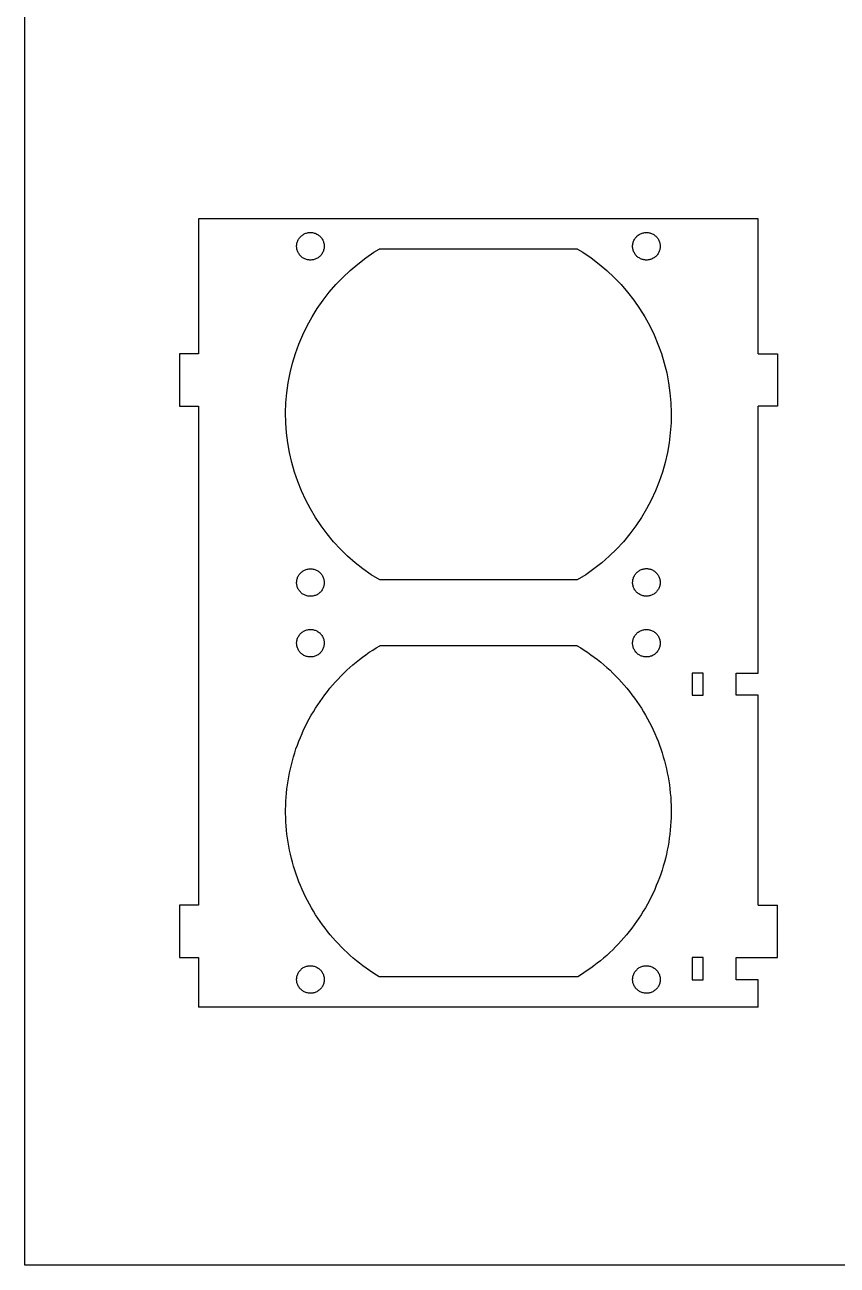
# Model space of a CAD drawing. Extents: x -295 to 295, y -225 to 225.
# Drawn here: x -295 to -147.5, y -225 to 0 of the extents above; entities that cross this region are included whole.
import ezdxf

# ---------------------------------------------------------------- set-up
doc = ezdxf.new("R2010")
doc.units = 0
doc.layers.get('0').update_dxf_attribs({"linetype": 'CONTINUOUS'})

msp = doc.modelspace()

# ---------------------------------------------------------------- linework, layer by layer
for p, q in [((-295, -225), (-295, 225)), ((-263.44, -35.17), (-263.44, -59.71)), ((-161.84, -35.17), (-263.44, -35.17)), ((-161.84, -59.71), (-161.84, -35.17)), ((-244.79, -38.29), (-244.67, -38.19)), ((-244.67, -38.19), (-244.54, -38.1)), ((-244.54, -38.1), (-244.41, -38.02)), ((-244.41, -38.02), (-244.27, -37.94)), ((-244.27, -37.94), (-244.13, -37.88)), ((-244.13, -37.88), (-243.98, -37.82)), ((-243.98, -37.82), (-243.83, -37.77)), ((-243.83, -37.77), (-243.68, -37.73)), ((-243.68, -37.73), (-243.53, -37.7)), ((-243.53, -37.7), (-243.37, -37.68)), ((-243.37, -37.68), (-243.21, -37.67)), ((-243.21, -37.67), (-243.06, -37.67)), ((-243.06, -37.67), (-242.9, -37.68)), ((-242.9, -37.68), (-242.74, -37.7)), ((-242.74, -37.7), (-242.59, -37.73)), ((-242.59, -37.73), (-242.44, -37.77)), ((-242.44, -37.77), (-242.29, -37.82)), ((-242.29, -37.82), (-242.14, -37.88)), ((-242.14, -37.88), (-242, -37.95)), ((-242, -37.95), (-241.86, -38.02)), ((-241.86, -38.02), (-241.73, -38.11)), ((-241.73, -38.11), (-241.6, -38.2)), ((-241.6, -38.2), (-241.48, -38.3)), ((-183.85, -38.35), (-183.73, -38.25)), ((-183.73, -38.25), (-183.61, -38.15)), ((-183.61, -38.15), (-183.48, -38.06)), ((-183.48, -38.06), (-183.34, -37.98)), ((-183.34, -37.98), (-183.2, -37.91)), ((-183.2, -37.91), (-183.06, -37.85)), ((-183.06, -37.85), (-182.91, -37.8)), ((-182.91, -37.8), (-182.76, -37.75)), ((-182.76, -37.75), (-182.61, -37.72)), ((-182.61, -37.72), (-182.45, -37.69)), ((-182.45, -37.69), (-182.3, -37.68)), ((-182.3, -37.68), (-182.14, -37.67)), ((-182.14, -37.67), (-181.98, -37.68)), ((-181.98, -37.68), (-181.83, -37.69)), ((-181.83, -37.69), (-181.67, -37.72)), ((-181.67, -37.72), (-181.52, -37.75)), ((-181.52, -37.75), (-181.37, -37.8)), ((-181.37, -37.8), (-181.22, -37.85)), ((-181.22, -37.85), (-181.08, -37.91)), ((-181.08, -37.91), (-180.94, -37.98)), ((-180.94, -37.98), (-180.8, -38.06)), ((-180.8, -38.06), (-180.67, -38.15)), ((-180.67, -38.15), (-180.55, -38.25)), ((-180.55, -38.25), (-180.43, -38.35)), ((-245.64, -40.09), (-245.63, -39.93)), ((-245.64, -40.25), (-245.64, -40.09)), ((-245.63, -40.4), (-245.64, -40.25)), ((-245.63, -39.93), (-245.61, -39.78)), ((-245.61, -40.56), (-245.63, -40.4)), ((-245.61, -39.78), (-245.58, -39.62)), ((-245.58, -39.62), (-245.54, -39.47)), ((-245.54, -39.47), (-245.49, -39.32)), ((-245.49, -39.32), (-245.43, -39.17)), ((-245.43, -39.17), (-245.36, -39.03)), ((-245.36, -39.03), (-245.29, -38.9)), ((-245.29, -38.9), (-245.2, -38.76)), ((-245.2, -38.76), (-245.11, -38.64)), ((-245.11, -38.64), (-245.01, -38.52)), ((-245.01, -38.52), (-244.9, -38.4)), ((-244.9, -38.4), (-244.79, -38.29)), ((-241.48, -38.3), (-241.37, -38.41)), ((-241.37, -38.41), (-241.26, -38.52)), ((-241.26, -38.52), (-241.16, -38.65)), ((-241.16, -38.65), (-241.07, -38.77)), ((-241.07, -38.77), (-240.99, -38.91)), ((-240.99, -38.91), (-240.91, -39.04)), ((-240.91, -39.04), (-240.84, -39.19)), ((-240.84, -39.19), (-240.79, -39.33)), ((-240.79, -39.33), (-240.74, -39.48)), ((-240.74, -39.48), (-240.7, -39.63)), ((-240.7, -39.63), (-240.67, -39.79)), ((-240.67, -39.79), (-240.65, -39.94)), ((-240.65, -40.41), (-240.67, -40.57)), ((-240.65, -39.94), (-240.64, -40.1)), ((-240.64, -40.26), (-240.65, -40.41)), ((-240.64, -40.1), (-240.64, -40.26)), ((-184.64, -40.02), (-184.62, -39.86)), ((-184.64, -40.17), (-184.64, -40.02)), ((-184.64, -40.33), (-184.64, -40.17)), ((-184.62, -40.49), (-184.64, -40.33)), ((-184.62, -39.86), (-184.6, -39.7)), ((-184.6, -40.64), (-184.62, -40.49)), ((-184.6, -39.7), (-184.56, -39.55)), ((-184.56, -39.55), (-184.52, -39.4)), ((-184.52, -39.4), (-184.46, -39.25)), ((-184.46, -39.25), (-184.4, -39.11)), ((-184.4, -39.11), (-184.33, -38.97)), ((-184.33, -38.97), (-184.25, -38.83)), ((-184.25, -38.83), (-184.16, -38.7)), ((-184.16, -38.7), (-184.07, -38.58)), ((-184.07, -38.58), (-183.96, -38.46)), ((-183.96, -38.46), (-183.85, -38.35)), ((-180.43, -38.35), (-180.32, -38.46)), ((-180.32, -38.46), (-180.21, -38.58)), ((-180.21, -38.58), (-180.12, -38.7)), ((-180.12, -38.7), (-180.03, -38.83)), ((-180.03, -38.83), (-179.95, -38.97)), ((-179.95, -38.97), (-179.88, -39.11)), ((-179.88, -39.11), (-179.82, -39.25)), ((-179.82, -39.25), (-179.76, -39.4)), ((-179.76, -39.4), (-179.72, -39.55)), ((-179.72, -39.55), (-179.68, -39.7)), ((-179.68, -39.7), (-179.66, -39.86)), ((-179.66, -40.49), (-179.68, -40.64)), ((-179.66, -39.86), (-179.64, -40.02)), ((-179.64, -40.33), (-179.66, -40.49)), ((-179.64, -40.02), (-179.64, -40.17)), ((-179.64, -40.17), (-179.64, -40.33)), ((-245.58, -40.71), (-245.61, -40.56)), ((-245.54, -40.86), (-245.58, -40.71)), ((-245.49, -41.01), (-245.54, -40.86)), ((-245.44, -41.16), (-245.49, -41.01)), ((-245.37, -41.3), (-245.44, -41.16)), ((-245.29, -41.44), (-245.37, -41.3)), ((-245.21, -41.57), (-245.29, -41.44)), ((-245.12, -41.7), (-245.21, -41.57)), ((-245.02, -41.82), (-245.12, -41.7)), ((-244.91, -41.94), (-245.02, -41.82)), ((-244.8, -42.04), (-244.91, -41.94)), ((-244.68, -42.14), (-244.8, -42.04)), ((-244.55, -42.24), (-244.68, -42.14)), ((-244.42, -42.32), (-244.55, -42.24)), ((-244.28, -42.4), (-244.42, -42.32)), ((-244.14, -42.47), (-244.28, -42.4)), ((-243.99, -42.52), (-244.14, -42.47)), ((-243.84, -42.57), (-243.99, -42.52)), ((-243.69, -42.61), (-243.84, -42.57)), ((-243.54, -42.64), (-243.69, -42.61)), ((-243.38, -42.66), (-243.54, -42.64)), ((-243.22, -42.67), (-243.38, -42.66)), ((-243.07, -42.67), (-243.22, -42.67)), ((-242.91, -42.66), (-243.07, -42.67)), ((-242.75, -42.64), (-242.91, -42.66)), ((-242.6, -42.61), (-242.75, -42.64)), ((-242.45, -42.58), (-242.6, -42.61)), ((-242.3, -42.53), (-242.45, -42.58)), ((-242.15, -42.47), (-242.3, -42.53)), ((-242.01, -42.4), (-242.15, -42.47)), ((-241.87, -42.33), (-242.01, -42.4)), ((-241.74, -42.24), (-241.87, -42.33)), ((-241.61, -42.15), (-241.74, -42.24)), ((-241.49, -42.05), (-241.61, -42.15)), ((-241.38, -41.95), (-241.49, -42.05)), ((-241.27, -41.83), (-241.38, -41.95)), ((-241.17, -41.71), (-241.27, -41.83)), ((-241.08, -41.58), (-241.17, -41.71)), ((-240.99, -41.45), (-241.08, -41.58)), ((-240.92, -41.31), (-240.99, -41.45)), ((-240.85, -41.17), (-240.92, -41.31)), ((-240.79, -41.03), (-240.85, -41.17)), ((-240.74, -40.88), (-240.79, -41.03)), ((-240.7, -40.72), (-240.74, -40.88)), ((-240.67, -40.57), (-240.7, -40.72)), ((-234.56, -43.39), (-233.11, -42.29)), ((-233.11, -42.29), (-231.61, -41.26)), ((-231.61, -41.26), (-230.65, -40.67)), ((-194.63, -40.67), (-230.65, -40.67)), ((-194.63, -40.67), (-193.67, -41.26)), ((-193.67, -41.26), (-192.17, -42.29)), ((-192.17, -42.29), (-190.72, -43.39)), ((-184.56, -40.79), (-184.6, -40.64)), ((-184.52, -40.95), (-184.56, -40.79)), ((-184.46, -41.09), (-184.52, -40.95)), ((-184.4, -41.24), (-184.46, -41.09)), ((-184.33, -41.38), (-184.4, -41.24)), ((-184.25, -41.51), (-184.33, -41.38)), ((-184.16, -41.64), (-184.25, -41.51)), ((-184.07, -41.77), (-184.16, -41.64)), ((-183.96, -41.88), (-184.07, -41.77)), ((-183.85, -42), (-183.96, -41.88)), ((-183.73, -42.1), (-183.85, -42)), ((-183.61, -42.2), (-183.73, -42.1)), ((-183.48, -42.28), (-183.61, -42.2)), ((-183.34, -42.36), (-183.48, -42.28)), ((-183.2, -42.44), (-183.34, -42.36)), ((-183.06, -42.5), (-183.2, -42.44)), ((-182.91, -42.55), (-183.06, -42.5)), ((-182.76, -42.59), (-182.91, -42.55)), ((-182.61, -42.63), (-182.76, -42.59)), ((-182.45, -42.65), (-182.61, -42.63)), ((-182.3, -42.67), (-182.45, -42.65)), ((-182.14, -42.67), (-182.3, -42.67)), ((-181.98, -42.67), (-182.14, -42.67)), ((-181.83, -42.65), (-181.98, -42.67)), ((-181.67, -42.63), (-181.83, -42.65)), ((-181.52, -42.59), (-181.67, -42.63)), ((-181.37, -42.55), (-181.52, -42.59)), ((-181.22, -42.5), (-181.37, -42.55)), ((-181.08, -42.44), (-181.22, -42.5)), ((-180.94, -42.36), (-181.08, -42.44)), ((-180.8, -42.28), (-180.94, -42.36)), ((-180.67, -42.2), (-180.8, -42.28)), ((-180.55, -42.1), (-180.67, -42.2)), ((-180.43, -42), (-180.55, -42.1)), ((-180.32, -41.88), (-180.43, -42)), ((-180.21, -41.77), (-180.32, -41.88)), ((-180.12, -41.64), (-180.21, -41.77)), ((-180.03, -41.51), (-180.12, -41.64)), ((-179.95, -41.38), (-180.03, -41.51)), ((-179.88, -41.24), (-179.95, -41.38)), ((-179.82, -41.09), (-179.88, -41.24)), ((-179.76, -40.95), (-179.82, -41.09)), ((-179.72, -40.79), (-179.76, -40.95)), ((-179.68, -40.64), (-179.72, -40.79)), ((-237.28, -45.82), (-235.95, -44.57)), ((-235.95, -44.57), (-234.56, -43.39)), ((-190.72, -43.39), (-189.33, -44.57)), ((-189.33, -44.57), (-188, -45.82)), ((-239.73, -48.51), (-238.54, -47.13)), ((-238.54, -47.13), (-237.28, -45.82)), ((-188, -45.82), (-186.74, -47.13)), ((-186.74, -47.13), (-185.55, -48.51)), ((-240.85, -49.95), (-239.73, -48.51)), ((-185.55, -48.51), (-184.43, -49.95)), ((-242.85, -53), (-241.89, -51.45)), ((-241.89, -51.45), (-240.85, -49.95)), ((-184.43, -49.95), (-183.39, -51.45)), ((-183.39, -51.45), (-182.43, -53)), ((-243.73, -54.59), (-242.85, -53)), ((-182.43, -53), (-181.55, -54.59)), ((-245.23, -57.91), (-244.52, -56.23)), ((-244.52, -56.23), (-243.73, -54.59)), ((-181.55, -54.59), (-180.76, -56.23)), ((-180.76, -56.23), (-180.05, -57.91)), ((-245.85, -59.63), (-245.23, -57.91)), ((-180.05, -57.91), (-179.43, -59.63)), ((-266.94, -59.71), (-266.94, -69.17)), ((-263.44, -59.71), (-266.94, -59.71)), ((-246.38, -61.37), (-245.85, -59.63)), ((-179.43, -59.63), (-178.9, -61.37)), ((-161.84, -59.71), (-158.34, -59.71)), ((-158.34, -59.71), (-158.34, -69.17)), ((-246.82, -63.14), (-246.38, -61.37)), ((-178.9, -61.37), (-178.46, -63.14)), ((-247.42, -66.73), (-247.17, -64.93)), ((-247.17, -64.93), (-246.82, -63.14)), ((-178.46, -63.14), (-178.11, -64.93)), ((-178.11, -64.93), (-177.86, -66.73)), ((-247.58, -68.55), (-247.42, -66.73)), ((-177.86, -66.73), (-177.7, -68.55)), ((-266.94, -69.17), (-263.44, -69.17)), ((-263.44, -69.17), (-263.44, -159.71)), ((-247.64, -70.37), (-247.58, -68.55)), ((-177.7, -68.55), (-177.64, -70.37)), ((-161.84, -117.58), (-161.84, -69.17)), ((-158.34, -69.17), (-161.84, -69.17)), ((-247.61, -72.19), (-247.64, -70.37)), ((-177.64, -70.37), (-177.67, -72.19)), ((-247.48, -74.01), (-247.61, -72.19)), ((-247.26, -75.82), (-247.48, -74.01)), ((-177.8, -74.01), (-178.02, -75.82)), ((-177.67, -72.19), (-177.8, -74.01)), ((-246.95, -77.61), (-247.26, -75.82)), ((-178.02, -75.82), (-178.33, -77.61)), ((-246.54, -79.39), (-246.95, -77.61)), ((-178.33, -77.61), (-178.74, -79.39)), ((-246.04, -81.14), (-246.54, -79.39)), ((-178.74, -79.39), (-179.24, -81.14)), ((-245.45, -82.86), (-246.04, -81.14)), ((-244.77, -84.56), (-245.45, -82.86)), ((-179.83, -82.86), (-180.51, -84.56)), ((-179.24, -81.14), (-179.83, -82.86)), ((-244, -86.21), (-244.77, -84.56)), ((-180.51, -84.56), (-181.28, -86.21)), ((-243.15, -87.82), (-244, -86.21)), ((-181.28, -86.21), (-182.13, -87.82)), ((-242.22, -89.39), (-243.15, -87.82)), ((-241.2, -90.9), (-242.22, -89.39)), ((-183.06, -89.39), (-184.08, -90.9)), ((-182.13, -87.82), (-183.06, -89.39)), ((-240.11, -92.36), (-241.2, -90.9)), ((-184.08, -90.9), (-185.17, -92.36)), ((-238.95, -93.76), (-240.11, -92.36)), ((-237.71, -95.1), (-238.95, -93.76)), ((-186.33, -93.76), (-187.57, -95.1)), ((-185.17, -92.36), (-186.33, -93.76)), ((-236.4, -96.37), (-237.71, -95.1)), ((-235.03, -97.57), (-236.4, -96.37)), ((-188.88, -96.37), (-190.25, -97.57)), ((-187.57, -95.1), (-188.88, -96.37)), ((-244.47, -99.06), (-244.34, -98.98)), ((-244.34, -98.98), (-244.2, -98.91)), ((-244.2, -98.91), (-244.05, -98.85)), ((-244.05, -98.85), (-243.9, -98.79)), ((-243.9, -98.79), (-243.75, -98.75)), ((-243.75, -98.75), (-243.6, -98.72)), ((-243.6, -98.72), (-243.44, -98.69)), ((-243.44, -98.69), (-243.29, -98.68)), ((-243.29, -98.68), (-243.13, -98.67)), ((-243.13, -98.67), (-242.97, -98.68)), ((-242.97, -98.68), (-242.82, -98.69)), ((-242.82, -98.69), (-242.66, -98.72)), ((-242.66, -98.72), (-242.51, -98.75)), ((-242.51, -98.75), (-242.36, -98.8)), ((-242.36, -98.8), (-242.21, -98.85)), ((-242.21, -98.85), (-242.07, -98.92)), ((-242.07, -98.92), (-241.93, -98.99)), ((-241.93, -98.99), (-241.79, -99.07)), ((-233.6, -98.7), (-235.03, -97.57)), ((-232.12, -99.75), (-233.6, -98.7)), ((-191.68, -98.7), (-193.16, -99.75)), ((-190.25, -97.57), (-191.68, -98.7)), ((-183.46, -99.02), (-183.33, -98.94)), ((-183.33, -98.94), (-183.19, -98.87)), ((-183.19, -98.87), (-183.04, -98.81)), ((-183.04, -98.81), (-182.89, -98.76)), ((-182.89, -98.76), (-182.74, -98.72)), ((-182.74, -98.72), (-182.59, -98.68)), ((-182.59, -98.68), (-182.43, -98.66)), ((-182.43, -98.66), (-182.28, -98.65)), ((-182.28, -98.65), (-182.12, -98.64)), ((-182.12, -98.64), (-181.96, -98.65)), ((-181.96, -98.65), (-181.81, -98.67)), ((-181.81, -98.67), (-181.65, -98.69)), ((-181.65, -98.69), (-181.5, -98.73)), ((-181.5, -98.73), (-181.35, -98.77)), ((-181.35, -98.77), (-181.2, -98.83)), ((-181.2, -98.83), (-181.06, -98.89)), ((-181.06, -98.89), (-180.92, -98.96)), ((-180.92, -98.96), (-180.78, -99.04)), ((-245.64, -101.16), (-245.63, -101.01)), ((-245.64, -101.32), (-245.64, -101.16)), ((-245.63, -101.01), (-245.62, -100.85)), ((-245.62, -100.85), (-245.59, -100.7)), ((-245.59, -100.7), (-245.56, -100.54)), ((-245.56, -100.54), (-245.51, -100.39)), ((-245.51, -100.39), (-245.46, -100.24)), ((-245.46, -100.24), (-245.4, -100.1)), ((-245.4, -100.1), (-245.33, -99.96)), ((-245.33, -99.96), (-245.25, -99.83)), ((-245.25, -99.83), (-245.16, -99.7)), ((-245.16, -99.7), (-245.06, -99.57)), ((-245.06, -99.57), (-244.96, -99.45)), ((-244.96, -99.45), (-244.84, -99.34)), ((-244.84, -99.34), (-244.73, -99.24)), ((-244.73, -99.24), (-244.6, -99.15)), ((-244.6, -99.15), (-244.47, -99.06)), ((-241.79, -99.07), (-241.66, -99.16)), ((-241.66, -99.16), (-241.54, -99.25)), ((-241.54, -99.25), (-241.42, -99.36)), ((-241.42, -99.36), (-241.31, -99.47)), ((-241.31, -99.47), (-241.21, -99.59)), ((-241.21, -99.59), (-241.11, -99.71)), ((-241.11, -99.71), (-241.02, -99.84)), ((-241.02, -99.84), (-240.94, -99.98)), ((-240.94, -99.98), (-240.87, -100.12)), ((-240.87, -100.12), (-240.81, -100.26)), ((-240.81, -100.26), (-240.76, -100.41)), ((-240.76, -100.41), (-240.72, -100.56)), ((-240.72, -100.56), (-240.68, -100.71)), ((-240.68, -100.71), (-240.66, -100.87)), ((-240.66, -100.87), (-240.64, -101.03)), ((-240.64, -101.18), (-240.65, -101.34)), ((-240.64, -101.03), (-240.64, -101.18)), ((-230.55, -100.67), (-232.12, -99.75)), ((-194.73, -100.67), (-230.55, -100.67)), ((-193.16, -99.75), (-194.73, -100.67)), ((-184.64, -101.12), (-184.63, -100.97)), ((-184.64, -101.28), (-184.64, -101.12)), ((-184.63, -100.97), (-184.62, -100.81)), ((-184.62, -100.81), (-184.59, -100.66)), ((-184.59, -100.66), (-184.56, -100.5)), ((-184.56, -100.5), (-184.51, -100.35)), ((-184.51, -100.35), (-184.46, -100.21)), ((-184.46, -100.21), (-184.39, -100.06)), ((-184.39, -100.06), (-184.32, -99.92)), ((-184.32, -99.92), (-184.24, -99.79)), ((-184.24, -99.79), (-184.15, -99.66)), ((-184.15, -99.66), (-184.05, -99.54)), ((-184.05, -99.54), (-183.95, -99.42)), ((-183.95, -99.42), (-183.84, -99.31)), ((-183.84, -99.31), (-183.72, -99.21)), ((-183.72, -99.21), (-183.59, -99.11)), ((-183.59, -99.11), (-183.46, -99.02)), ((-180.78, -99.04), (-180.66, -99.13)), ((-180.66, -99.13), (-180.53, -99.23)), ((-180.53, -99.23), (-180.42, -99.34)), ((-180.42, -99.34), (-180.3, -99.45)), ((-180.3, -99.45), (-180.2, -99.57)), ((-180.2, -99.57), (-180.11, -99.69)), ((-180.11, -99.69), (-180.02, -99.82)), ((-180.02, -99.82), (-179.94, -99.96)), ((-179.94, -99.96), (-179.87, -100.1)), ((-179.87, -100.1), (-179.81, -100.24)), ((-179.81, -100.24), (-179.76, -100.39)), ((-179.76, -100.39), (-179.71, -100.54)), ((-179.71, -100.54), (-179.68, -100.7)), ((-179.68, -100.7), (-179.66, -100.85)), ((-179.66, -100.85), (-179.64, -101.01)), ((-179.64, -101.16), (-179.65, -101.32)), ((-179.64, -101.01), (-179.64, -101.16)), ((-245.62, -101.48), (-245.64, -101.32)), ((-245.6, -101.63), (-245.62, -101.48)), ((-245.56, -101.79), (-245.6, -101.63)), ((-245.52, -101.94), (-245.56, -101.79)), ((-245.47, -102.08), (-245.52, -101.94)), ((-245.41, -102.23), (-245.47, -102.08)), ((-245.34, -102.37), (-245.41, -102.23)), ((-245.26, -102.5), (-245.34, -102.37)), ((-245.17, -102.63), (-245.26, -102.5)), ((-245.07, -102.76), (-245.17, -102.63)), ((-244.97, -102.88), (-245.07, -102.76)), ((-244.86, -102.99), (-244.97, -102.88)), ((-244.74, -103.09), (-244.86, -102.99)), ((-244.62, -103.19), (-244.74, -103.09)), ((-244.49, -103.28), (-244.62, -103.19)), ((-244.35, -103.36), (-244.49, -103.28)), ((-244.21, -103.43), (-244.35, -103.36)), ((-244.07, -103.49), (-244.21, -103.43)), ((-243.92, -103.55), (-244.07, -103.49)), ((-242.08, -103.44), (-242.23, -103.5)), ((-241.94, -103.37), (-242.08, -103.44)), ((-241.81, -103.29), (-241.94, -103.37)), ((-241.68, -103.2), (-241.81, -103.29)), ((-241.55, -103.11), (-241.68, -103.2)), ((-241.44, -103), (-241.55, -103.11)), ((-241.32, -102.89), (-241.44, -103)), ((-241.22, -102.77), (-241.32, -102.89)), ((-241.12, -102.65), (-241.22, -102.77)), ((-241.03, -102.52), (-241.12, -102.65)), ((-240.95, -102.39), (-241.03, -102.52)), ((-240.88, -102.25), (-240.95, -102.39)), ((-240.82, -102.1), (-240.88, -102.25)), ((-240.77, -101.95), (-240.82, -102.1)), ((-240.72, -101.8), (-240.77, -101.95)), ((-240.69, -101.65), (-240.72, -101.8)), ((-240.66, -101.5), (-240.69, -101.65)), ((-240.65, -101.34), (-240.66, -101.5)), ((-184.62, -101.44), (-184.64, -101.28)), ((-184.6, -101.59), (-184.62, -101.44)), ((-184.57, -101.75), (-184.6, -101.59)), ((-184.52, -101.9), (-184.57, -101.75)), ((-184.47, -102.05), (-184.52, -101.9)), ((-184.41, -102.19), (-184.47, -102.05)), ((-184.34, -102.33), (-184.41, -102.19)), ((-184.26, -102.47), (-184.34, -102.33)), ((-184.17, -102.6), (-184.26, -102.47)), ((-184.08, -102.72), (-184.17, -102.6)), ((-183.98, -102.84), (-184.08, -102.72)), ((-183.87, -102.95), (-183.98, -102.84)), ((-183.75, -103.06), (-183.87, -102.95)), ((-183.63, -103.16), (-183.75, -103.06)), ((-183.5, -103.24), (-183.63, -103.16)), ((-183.36, -103.33), (-183.5, -103.24)), ((-183.22, -103.4), (-183.36, -103.33)), ((-183.08, -103.46), (-183.22, -103.4)), ((-182.93, -103.52), (-183.08, -103.46)), ((-181.24, -103.48), (-181.39, -103.53)), ((-181.09, -103.41), (-181.24, -103.48)), ((-180.95, -103.34), (-181.09, -103.41)), ((-180.82, -103.27), (-180.95, -103.34)), ((-180.69, -103.18), (-180.82, -103.27)), ((-180.56, -103.08), (-180.69, -103.18)), ((-180.44, -102.98), (-180.56, -103.08)), ((-180.33, -102.87), (-180.44, -102.98)), ((-180.23, -102.75), (-180.33, -102.87)), ((-180.13, -102.63), (-180.23, -102.75)), ((-180.04, -102.5), (-180.13, -102.63)), ((-179.96, -102.37), (-180.04, -102.5)), ((-179.89, -102.23), (-179.96, -102.37)), ((-179.82, -102.08), (-179.89, -102.23)), ((-179.77, -101.94), (-179.82, -102.08)), ((-179.72, -101.79), (-179.77, -101.94)), ((-179.69, -101.63), (-179.72, -101.79)), ((-179.66, -101.48), (-179.69, -101.63)), ((-179.65, -101.32), (-179.66, -101.48)), ((-243.77, -103.59), (-243.92, -103.55)), ((-243.62, -103.63), (-243.77, -103.59)), ((-243.46, -103.65), (-243.62, -103.63)), ((-243.31, -103.67), (-243.46, -103.65)), ((-243.15, -103.67), (-243.31, -103.67)), ((-242.99, -103.67), (-243.15, -103.67)), ((-242.84, -103.65), (-242.99, -103.67)), ((-242.68, -103.63), (-242.84, -103.65)), ((-242.53, -103.6), (-242.68, -103.63)), ((-242.38, -103.55), (-242.53, -103.6)), ((-242.23, -103.5), (-242.38, -103.55)), ((-182.78, -103.56), (-182.93, -103.52)), ((-182.63, -103.6), (-182.78, -103.56)), ((-182.47, -103.62), (-182.63, -103.6)), ((-182.32, -103.64), (-182.47, -103.62)), ((-182.16, -103.64), (-182.32, -103.64)), ((-182, -103.64), (-182.16, -103.64)), ((-181.85, -103.63), (-182, -103.64)), ((-181.69, -103.6), (-181.85, -103.63)), ((-181.54, -103.57), (-181.69, -103.6)), ((-181.39, -103.53), (-181.54, -103.57)), ((-244.77, -110.27), (-244.64, -110.18)), ((-244.64, -110.18), (-244.52, -110.09)), ((-244.52, -110.09), (-244.38, -110)), ((-244.38, -110), (-244.24, -109.93)), ((-244.24, -109.93), (-244.1, -109.87)), ((-244.1, -109.87), (-243.95, -109.81)), ((-243.95, -109.81), (-243.8, -109.76)), ((-243.8, -109.76), (-243.65, -109.73)), ((-243.65, -109.73), (-243.5, -109.7)), ((-243.5, -109.7), (-243.34, -109.68)), ((-243.34, -109.68), (-243.18, -109.67)), ((-243.18, -109.67), (-243.03, -109.68)), ((-243.03, -109.68), (-242.87, -109.69)), ((-242.87, -109.69), (-242.71, -109.71)), ((-242.71, -109.71), (-242.56, -109.74)), ((-242.56, -109.74), (-242.41, -109.78)), ((-242.41, -109.78), (-242.26, -109.83)), ((-242.26, -109.83), (-242.11, -109.89)), ((-242.11, -109.89), (-241.97, -109.96)), ((-241.97, -109.96), (-241.84, -110.04)), ((-241.84, -110.04), (-241.71, -110.13)), ((-241.71, -110.13), (-241.58, -110.22)), ((-241.58, -110.22), (-241.46, -110.32)), ((-183.85, -110.35), (-183.73, -110.25)), ((-183.73, -110.25), (-183.61, -110.15)), ((-183.61, -110.15), (-183.48, -110.06)), ((-183.48, -110.06), (-183.34, -109.98)), ((-183.34, -109.98), (-183.2, -109.91)), ((-183.2, -109.91), (-183.06, -109.85)), ((-183.06, -109.85), (-182.91, -109.8)), ((-182.91, -109.8), (-182.76, -109.75)), ((-182.76, -109.75), (-182.61, -109.72)), ((-182.61, -109.72), (-182.45, -109.69)), ((-182.45, -109.69), (-182.3, -109.68)), ((-182.3, -109.68), (-182.14, -109.67)), ((-182.14, -109.67), (-181.98, -109.68)), ((-181.98, -109.68), (-181.83, -109.69)), ((-181.83, -109.69), (-181.67, -109.72)), ((-181.67, -109.72), (-181.52, -109.75)), ((-181.52, -109.75), (-181.37, -109.8)), ((-181.37, -109.8), (-181.22, -109.85)), ((-181.22, -109.85), (-181.08, -109.91)), ((-181.08, -109.91), (-180.94, -109.98)), ((-180.94, -109.98), (-180.8, -110.06)), ((-180.8, -110.06), (-180.67, -110.15)), ((-180.67, -110.15), (-180.55, -110.25)), ((-180.55, -110.25), (-180.43, -110.35)), ((-245.64, -112.06), (-245.63, -111.9)), ((-245.64, -112.22), (-245.64, -112.06)), ((-245.63, -112.37), (-245.64, -112.22)), ((-245.63, -111.9), (-245.6, -111.75)), ((-245.61, -112.53), (-245.63, -112.37)), ((-245.6, -111.75), (-245.57, -111.59)), ((-245.57, -111.59), (-245.53, -111.44)), ((-245.53, -111.44), (-245.48, -111.29)), ((-245.48, -111.29), (-245.42, -111.15)), ((-245.42, -111.15), (-245.35, -111.01)), ((-245.35, -111.01), (-245.27, -110.87)), ((-245.27, -110.87), (-245.19, -110.74)), ((-245.19, -110.74), (-245.09, -110.61)), ((-245.09, -110.61), (-244.99, -110.49)), ((-244.99, -110.49), (-244.88, -110.38)), ((-244.88, -110.38), (-244.77, -110.27)), ((-241.46, -110.32), (-241.35, -110.43)), ((-241.35, -110.43), (-241.24, -110.55)), ((-241.24, -110.55), (-241.14, -110.67)), ((-241.14, -110.67), (-241.05, -110.8)), ((-241.05, -110.8), (-240.97, -110.93)), ((-240.97, -110.93), (-240.9, -111.07)), ((-240.9, -111.07), (-240.83, -111.21)), ((-240.83, -111.21), (-240.78, -111.36)), ((-240.78, -111.36), (-240.73, -111.51)), ((-240.73, -111.51), (-240.69, -111.66)), ((-240.69, -111.66), (-240.67, -111.82)), ((-240.65, -112.44), (-240.68, -112.6)), ((-240.67, -111.82), (-240.65, -111.97)), ((-240.65, -111.97), (-240.64, -112.13)), ((-240.64, -112.29), (-240.65, -112.44)), ((-240.64, -112.13), (-240.64, -112.29)), ((-184.64, -112.02), (-184.62, -111.86)), ((-184.64, -112.17), (-184.64, -112.02)), ((-184.64, -112.33), (-184.64, -112.17)), ((-184.62, -112.49), (-184.64, -112.33)), ((-184.62, -111.86), (-184.6, -111.7)), ((-184.6, -112.64), (-184.62, -112.49)), ((-184.6, -111.7), (-184.56, -111.55)), ((-184.56, -111.55), (-184.52, -111.4)), ((-184.52, -111.4), (-184.46, -111.25)), ((-184.46, -111.25), (-184.4, -111.11)), ((-184.4, -111.11), (-184.33, -110.97)), ((-184.33, -110.97), (-184.25, -110.83)), ((-184.25, -110.83), (-184.16, -110.7)), ((-184.16, -110.7), (-184.07, -110.58)), ((-184.07, -110.58), (-183.96, -110.46)), ((-183.96, -110.46), (-183.85, -110.35)), ((-180.43, -110.35), (-180.32, -110.46)), ((-180.32, -110.46), (-180.21, -110.58)), ((-180.21, -110.58), (-180.12, -110.7)), ((-180.12, -110.7), (-180.03, -110.83)), ((-180.03, -110.83), (-179.95, -110.97)), ((-179.95, -110.97), (-179.88, -111.11)), ((-179.88, -111.11), (-179.82, -111.25)), ((-179.82, -111.25), (-179.76, -111.4)), ((-179.76, -111.4), (-179.72, -111.55)), ((-179.72, -111.55), (-179.68, -111.7)), ((-179.68, -111.7), (-179.66, -111.86)), ((-179.66, -112.49), (-179.68, -112.64)), ((-179.66, -111.86), (-179.64, -112.02)), ((-179.64, -112.33), (-179.66, -112.49)), ((-179.64, -112.02), (-179.64, -112.17)), ((-179.64, -112.17), (-179.64, -112.33)), ((-245.59, -112.68), (-245.61, -112.53)), ((-245.55, -112.84), (-245.59, -112.68)), ((-245.5, -112.99), (-245.55, -112.84)), ((-245.45, -113.13), (-245.5, -112.99)), ((-245.38, -113.28), (-245.45, -113.13)), ((-245.31, -113.42), (-245.38, -113.28)), ((-245.23, -113.55), (-245.31, -113.42)), ((-245.14, -113.68), (-245.23, -113.55)), ((-245.04, -113.8), (-245.14, -113.68)), ((-244.93, -113.92), (-245.04, -113.8)), ((-244.82, -114.03), (-244.93, -113.92)), ((-244.7, -114.13), (-244.82, -114.03)), ((-244.57, -114.22), (-244.7, -114.13)), ((-244.44, -114.31), (-244.57, -114.22)), ((-244.31, -114.38), (-244.44, -114.31)), ((-244.17, -114.45), (-244.31, -114.38)), ((-244.02, -114.51), (-244.17, -114.45)), ((-243.87, -114.56), (-244.02, -114.51)), ((-243.72, -114.61), (-243.87, -114.56)), ((-243.57, -114.64), (-243.72, -114.61)), ((-243.41, -114.66), (-243.57, -114.64)), ((-243.25, -114.67), (-243.41, -114.66)), ((-243.1, -114.67), (-243.25, -114.67)), ((-242.94, -114.67), (-243.1, -114.67)), ((-242.78, -114.65), (-242.94, -114.67)), ((-242.63, -114.62), (-242.78, -114.65)), ((-242.48, -114.58), (-242.63, -114.62)), ((-242.33, -114.54), (-242.48, -114.58)), ((-242.18, -114.48), (-242.33, -114.54)), ((-242.04, -114.42), (-242.18, -114.48)), ((-241.9, -114.34), (-242.04, -114.42)), ((-241.76, -114.26), (-241.9, -114.34)), ((-241.64, -114.17), (-241.76, -114.26)), ((-241.51, -114.07), (-241.64, -114.17)), ((-241.4, -113.97), (-241.51, -114.07)), ((-241.29, -113.85), (-241.4, -113.97)), ((-241.19, -113.73), (-241.29, -113.85)), ((-241.09, -113.61), (-241.19, -113.73)), ((-241.01, -113.48), (-241.09, -113.61)), ((-240.93, -113.34), (-241.01, -113.48)), ((-240.86, -113.2), (-240.93, -113.34)), ((-240.8, -113.05), (-240.86, -113.2)), ((-240.75, -112.9), (-240.8, -113.05)), ((-240.71, -112.75), (-240.75, -112.9)), ((-240.68, -112.6), (-240.71, -112.75)), ((-234.26, -115.15), (-233.67, -114.7)), ((-233.67, -114.7), (-233.07, -114.26)), ((-233.07, -114.26), (-232.46, -113.83)), ((-232.46, -113.83), (-231.84, -113.41)), ((-231.84, -113.41), (-231.21, -113.01)), ((-231.21, -113.01), (-230.55, -112.67)), ((-194.73, -112.67), (-230.55, -112.67)), ((-194.73, -112.67), (-194.07, -113.01)), ((-194.07, -113.01), (-193.44, -113.41)), ((-193.44, -113.41), (-192.82, -113.83)), ((-192.82, -113.83), (-192.21, -114.26)), ((-192.21, -114.26), (-191.61, -114.7)), ((-191.61, -114.7), (-191.02, -115.15)), ((-184.56, -112.79), (-184.6, -112.64)), ((-184.52, -112.95), (-184.56, -112.79)), ((-184.46, -113.09), (-184.52, -112.95)), ((-184.4, -113.24), (-184.46, -113.09)), ((-184.33, -113.38), (-184.4, -113.24)), ((-184.25, -113.51), (-184.33, -113.38)), ((-184.16, -113.64), (-184.25, -113.51)), ((-184.07, -113.77), (-184.16, -113.64)), ((-183.96, -113.88), (-184.07, -113.77)), ((-183.85, -114), (-183.96, -113.88)), ((-183.73, -114.1), (-183.85, -114)), ((-183.61, -114.2), (-183.73, -114.1)), ((-183.48, -114.28), (-183.61, -114.2)), ((-183.34, -114.36), (-183.48, -114.28)), ((-183.2, -114.44), (-183.34, -114.36)), ((-183.06, -114.5), (-183.2, -114.44)), ((-182.91, -114.55), (-183.06, -114.5)), ((-182.76, -114.59), (-182.91, -114.55)), ((-182.61, -114.63), (-182.76, -114.59)), ((-182.45, -114.65), (-182.61, -114.63)), ((-182.3, -114.67), (-182.45, -114.65)), ((-182.14, -114.67), (-182.3, -114.67)), ((-181.98, -114.67), (-182.14, -114.67)), ((-181.83, -114.65), (-181.98, -114.67)), ((-181.67, -114.63), (-181.83, -114.65)), ((-181.52, -114.59), (-181.67, -114.63)), ((-181.37, -114.55), (-181.52, -114.59)), ((-181.22, -114.5), (-181.37, -114.55)), ((-181.08, -114.44), (-181.22, -114.5)), ((-180.94, -114.36), (-181.08, -114.44)), ((-180.8, -114.28), (-180.94, -114.36)), ((-180.67, -114.2), (-180.8, -114.28)), ((-180.55, -114.1), (-180.67, -114.2)), ((-180.43, -114), (-180.55, -114.1)), ((-180.32, -113.88), (-180.43, -114)), ((-180.21, -113.77), (-180.32, -113.88)), ((-180.12, -113.64), (-180.21, -113.77)), ((-180.03, -113.51), (-180.12, -113.64)), ((-179.95, -113.38), (-180.03, -113.51)), ((-179.88, -113.24), (-179.95, -113.38)), ((-179.82, -113.09), (-179.88, -113.24)), ((-179.76, -112.95), (-179.82, -113.09)), ((-179.72, -112.79), (-179.76, -112.95)), ((-179.68, -112.64), (-179.72, -112.79)), ((-236.53, -117.09), (-235.98, -116.59)), ((-235.98, -116.59), (-235.42, -116.1)), ((-235.42, -116.1), (-234.85, -115.62)), ((-234.85, -115.62), (-234.26, -115.15)), ((-191.02, -115.15), (-190.43, -115.62)), ((-190.43, -115.62), (-189.86, -116.1)), ((-189.86, -116.1), (-189.3, -116.59)), ((-189.3, -116.59), (-188.75, -117.09)), ((-239.11, -119.78), (-238.62, -119.22)), ((-238.62, -119.22), (-238.11, -118.67)), ((-238.11, -118.67), (-237.6, -118.13)), ((-237.6, -118.13), (-237.07, -117.61)), ((-237.07, -117.61), (-236.53, -117.09)), ((-188.75, -117.09), (-188.21, -117.61)), ((-188.21, -117.61), (-187.68, -118.13)), ((-187.68, -118.13), (-187.17, -118.67)), ((-187.17, -118.67), (-186.66, -119.22)), ((-186.66, -119.22), (-186.17, -119.78)), ((-171.84, -117.58), (-173.84, -117.58)), ((-173.84, -117.58), (-173.84, -121.58)), ((-171.84, -121.58), (-171.84, -117.58)), ((-165.84, -117.58), (-161.84, -117.58)), ((-165.84, -121.58), (-165.84, -117.58)), ((-240.52, -121.52), (-240.07, -120.93)), ((-240.07, -120.93), (-239.6, -120.35)), ((-239.6, -120.35), (-239.11, -119.78)), ((-186.17, -119.78), (-185.68, -120.35)), ((-185.68, -120.35), (-185.21, -120.93)), ((-185.21, -120.93), (-184.76, -121.52)), ((-242.22, -123.97), (-241.82, -123.34)), ((-241.82, -123.34), (-241.4, -122.72)), ((-241.4, -122.72), (-240.97, -122.12)), ((-240.97, -122.12), (-240.52, -121.52)), ((-184.76, -121.52), (-184.31, -122.12)), ((-184.31, -122.12), (-183.88, -122.72)), ((-183.88, -122.72), (-183.46, -123.34)), ((-183.46, -123.34), (-183.06, -123.97)), ((-173.84, -121.58), (-171.84, -121.58)), ((-161.84, -121.58), (-165.84, -121.58)), ((-161.84, -159.71), (-161.84, -121.58)), ((-243.71, -126.55), (-243.36, -125.9)), ((-243.36, -125.9), (-242.99, -125.25)), ((-242.99, -125.25), (-242.61, -124.6)), ((-242.61, -124.6), (-242.22, -123.97)), ((-183.06, -123.97), (-182.67, -124.6)), ((-182.67, -124.6), (-182.29, -125.25)), ((-182.29, -125.25), (-181.92, -125.9)), ((-181.92, -125.9), (-181.57, -126.55)), ((-244.67, -128.57), (-244.37, -127.89)), ((-244.37, -127.89), (-244.04, -127.22)), ((-244.04, -127.22), (-243.71, -126.55)), ((-181.57, -126.55), (-181.24, -127.22)), ((-181.24, -127.22), (-180.91, -127.89)), ((-180.91, -127.89), (-180.61, -128.57)), ((-245.51, -130.65), (-245.25, -129.95)), ((-245.25, -129.95), (-244.97, -129.26)), ((-244.97, -129.26), (-244.67, -128.57)), ((-180.61, -128.57), (-180.31, -129.26)), ((-180.31, -129.26), (-180.03, -129.95)), ((-180.03, -129.95), (-179.77, -130.65)), ((-246.21, -132.77), (-245.99, -132.06)), ((-245.99, -132.06), (-245.76, -131.35)), ((-245.76, -131.35), (-245.51, -130.65)), ((-179.77, -130.65), (-179.52, -131.35)), ((-179.52, -131.35), (-179.29, -132.06)), ((-179.29, -132.06), (-179.07, -132.77)), ((-246.93, -135.67), (-246.77, -134.94)), ((-246.77, -134.94), (-246.6, -134.21)), ((-246.6, -134.21), (-246.41, -133.49)), ((-246.41, -133.49), (-246.21, -132.77)), ((-179.07, -132.77), (-178.87, -133.49)), ((-178.87, -133.49), (-178.68, -134.21)), ((-178.68, -134.21), (-178.51, -134.94)), ((-178.51, -134.94), (-178.35, -135.67)), ((-247.31, -137.87), (-247.2, -137.13)), ((-247.2, -137.13), (-247.07, -136.4)), ((-247.07, -136.4), (-246.93, -135.67)), ((-178.35, -135.67), (-178.21, -136.4)), ((-178.21, -136.4), (-178.08, -137.13)), ((-178.08, -137.13), (-177.97, -137.87)), ((-247.55, -140.1), (-247.48, -139.35)), ((-247.48, -139.35), (-247.4, -138.61)), ((-247.4, -138.61), (-247.31, -137.87)), ((-177.97, -137.87), (-177.88, -138.61)), ((-177.88, -138.61), (-177.8, -139.35)), ((-177.8, -139.35), (-177.73, -140.1)), ((-247.64, -142.33), (-247.62, -141.59)), ((-247.62, -141.59), (-247.59, -140.84)), ((-247.59, -140.84), (-247.55, -140.1)), ((-177.73, -140.1), (-177.69, -140.84)), ((-177.69, -140.84), (-177.66, -141.59)), ((-177.66, -141.59), (-177.64, -142.33)), ((-247.64, -143.08), (-247.64, -142.33)), ((-247.62, -143.82), (-247.64, -143.08)), ((-247.59, -144.57), (-247.62, -143.82)), ((-177.66, -143.82), (-177.69, -144.57)), ((-177.64, -143.08), (-177.66, -143.82)), ((-177.64, -142.33), (-177.64, -143.08)), ((-247.54, -145.31), (-247.59, -144.57)), ((-247.48, -146.06), (-247.54, -145.31)), ((-247.4, -146.8), (-247.48, -146.06)), ((-177.8, -146.06), (-177.88, -146.8)), ((-177.74, -145.31), (-177.8, -146.06)), ((-177.69, -144.57), (-177.74, -145.31)), ((-247.3, -147.54), (-247.4, -146.8)), ((-247.19, -148.28), (-247.3, -147.54)), ((-247.06, -149.01), (-247.19, -148.28)), ((-178.09, -148.28), (-178.22, -149.01)), ((-177.98, -147.54), (-178.09, -148.28)), ((-177.88, -146.8), (-177.98, -147.54)), ((-246.92, -149.74), (-247.06, -149.01)), ((-246.76, -150.47), (-246.92, -149.74)), ((-246.59, -151.2), (-246.76, -150.47)), ((-178.52, -150.47), (-178.69, -151.2)), ((-178.36, -149.74), (-178.52, -150.47)), ((-178.22, -149.01), (-178.36, -149.74)), ((-246.4, -151.92), (-246.59, -151.2)), ((-246.19, -152.64), (-246.4, -151.92)), ((-245.97, -153.35), (-246.19, -152.64)), ((-179.09, -152.64), (-179.31, -153.35)), ((-178.88, -151.92), (-179.09, -152.64)), ((-178.69, -151.2), (-178.88, -151.92)), ((-245.74, -154.06), (-245.97, -153.35)), ((-245.49, -154.76), (-245.74, -154.06)), ((-245.22, -155.46), (-245.49, -154.76)), ((-179.79, -154.76), (-180.06, -155.46)), ((-179.54, -154.06), (-179.79, -154.76)), ((-179.31, -153.35), (-179.54, -154.06)), ((-244.94, -156.15), (-245.22, -155.46)), ((-244.65, -156.83), (-244.94, -156.15)), ((-244.34, -157.51), (-244.65, -156.83)), ((-180.63, -156.83), (-180.94, -157.51)), ((-180.34, -156.15), (-180.63, -156.83)), ((-180.06, -155.46), (-180.34, -156.15)), ((-266.94, -159.71), (-266.94, -169.21)), ((-263.44, -159.71), (-266.94, -159.71)), ((-244.02, -158.18), (-244.34, -157.51)), ((-243.68, -158.85), (-244.02, -158.18)), ((-243.33, -159.51), (-243.68, -158.85)), ((-242.95, -160.17), (-243.33, -159.51)), ((-181.95, -159.51), (-182.33, -160.17)), ((-181.6, -158.85), (-181.95, -159.51)), ((-181.26, -158.18), (-181.6, -158.85)), ((-180.94, -157.51), (-181.26, -158.18)), ((-161.84, -159.71), (-158.34, -159.71)), ((-158.34, -169.21), (-158.34, -159.71)), ((-242.58, -160.8), (-242.95, -160.17)), ((-242.19, -161.43), (-242.58, -160.8)), ((-241.78, -162.06), (-242.19, -161.43)), ((-183.09, -161.43), (-183.5, -162.06)), ((-182.7, -160.8), (-183.09, -161.43)), ((-182.33, -160.17), (-182.7, -160.8)), ((-241.36, -162.68), (-241.78, -162.06)), ((-240.93, -163.28), (-241.36, -162.68)), ((-240.48, -163.88), (-240.93, -163.28)), ((-240.02, -164.47), (-240.48, -163.88)), ((-184.8, -163.88), (-185.26, -164.47)), ((-184.35, -163.28), (-184.8, -163.88)), ((-183.92, -162.68), (-184.35, -163.28)), ((-183.5, -162.06), (-183.92, -162.68)), ((-239.55, -165.05), (-240.02, -164.47)), ((-239.07, -165.62), (-239.55, -165.05)), ((-238.58, -166.17), (-239.07, -165.62)), ((-238.07, -166.72), (-238.58, -166.17)), ((-186.7, -166.17), (-187.21, -166.72)), ((-186.21, -165.62), (-186.7, -166.17)), ((-185.73, -165.05), (-186.21, -165.62)), ((-185.26, -164.47), (-185.73, -165.05)), ((-237.55, -167.26), (-238.07, -166.72)), ((-237.02, -167.78), (-237.55, -167.26)), ((-236.48, -168.3), (-237.02, -167.78)), ((-235.93, -168.8), (-236.48, -168.3)), ((-188.8, -168.3), (-189.35, -168.8)), ((-188.26, -167.78), (-188.8, -168.3)), ((-187.73, -167.26), (-188.26, -167.78)), ((-187.21, -166.72), (-187.73, -167.26)), ((-266.94, -169.21), (-263.44, -169.21)), ((-263.44, -169.21), (-263.44, -178.17)), ((-244.43, -171.03), (-244.29, -170.95)), ((-244.29, -170.95), (-244.15, -170.89)), ((-244.15, -170.89), (-244, -170.83)), ((-244, -170.83), (-243.85, -170.78)), ((-243.85, -170.78), (-243.7, -170.74)), ((-243.7, -170.74), (-243.55, -170.71)), ((-243.55, -170.71), (-243.39, -170.69)), ((-243.39, -170.69), (-243.24, -170.68)), ((-243.24, -170.68), (-243.08, -170.67)), ((-243.08, -170.67), (-242.92, -170.68)), ((-242.92, -170.68), (-242.77, -170.7)), ((-242.77, -170.7), (-242.61, -170.73)), ((-242.61, -170.73), (-242.46, -170.77)), ((-242.46, -170.77), (-242.31, -170.82)), ((-242.31, -170.82), (-242.16, -170.87)), ((-242.16, -170.87), (-242.02, -170.94)), ((-242.02, -170.94), (-241.89, -171.01)), ((-235.37, -169.29), (-235.93, -168.8)), ((-234.79, -169.77), (-235.37, -169.29)), ((-234.21, -170.23), (-234.79, -169.77)), ((-233.62, -170.69), (-234.21, -170.23)), ((-233.02, -171.13), (-233.62, -170.69)), ((-191.66, -170.69), (-192.26, -171.13)), ((-191.07, -170.23), (-191.66, -170.69)), ((-190.49, -169.77), (-191.07, -170.23)), ((-189.91, -169.29), (-190.49, -169.77)), ((-189.35, -168.8), (-189.91, -169.29)), ((-183.43, -171.03), (-183.29, -170.95)), ((-183.29, -170.95), (-183.15, -170.89)), ((-183.15, -170.89), (-183, -170.83)), ((-183, -170.83), (-182.85, -170.78)), ((-182.85, -170.78), (-182.7, -170.74)), ((-182.7, -170.74), (-182.55, -170.71)), ((-182.55, -170.71), (-182.39, -170.69)), ((-182.39, -170.69), (-182.24, -170.68)), ((-182.24, -170.68), (-182.08, -170.67)), ((-182.08, -170.67), (-181.92, -170.68)), ((-181.92, -170.68), (-181.77, -170.7)), ((-181.77, -170.7), (-181.61, -170.73)), ((-181.61, -170.73), (-181.46, -170.77)), ((-181.46, -170.77), (-181.31, -170.82)), ((-181.31, -170.82), (-181.16, -170.87)), ((-181.16, -170.87), (-181.02, -170.94)), ((-181.02, -170.94), (-180.89, -171.01)), ((-171.84, -169.21), (-173.84, -169.21)), ((-173.84, -169.21), (-173.84, -173.21)), ((-171.84, -173.21), (-171.84, -169.21)), ((-165.84, -173.21), (-165.84, -169.21)), ((-165.84, -169.21), (-158.34, -169.21)), ((-245.64, -173.11), (-245.63, -172.95)), ((-245.64, -173.27), (-245.64, -173.11)), ((-245.63, -172.95), (-245.61, -172.8)), ((-245.61, -172.8), (-245.58, -172.64)), ((-245.58, -172.64), (-245.55, -172.49)), ((-245.55, -172.49), (-245.5, -172.34)), ((-245.5, -172.34), (-245.44, -172.2)), ((-245.44, -172.2), (-245.38, -172.05)), ((-245.38, -172.05), (-245.31, -171.92)), ((-245.31, -171.92), (-245.22, -171.78)), ((-245.22, -171.78), (-245.13, -171.65)), ((-245.13, -171.65), (-245.03, -171.53)), ((-245.03, -171.53), (-244.91, -171.41)), ((-244.91, -171.41), (-244.81, -171.31)), ((-244.81, -171.31), (-244.69, -171.21)), ((-244.69, -171.21), (-244.56, -171.12)), ((-244.56, -171.12), (-244.43, -171.03)), ((-241.89, -171.01), (-241.75, -171.1)), ((-241.75, -171.1), (-241.62, -171.19)), ((-241.62, -171.19), (-241.5, -171.29)), ((-241.5, -171.29), (-241.37, -171.41)), ((-241.37, -171.41), (-241.28, -171.51)), ((-241.28, -171.51), (-241.18, -171.63)), ((-241.18, -171.63), (-241.08, -171.75)), ((-241.08, -171.75), (-241, -171.89)), ((-241, -171.89), (-240.92, -172.02)), ((-240.92, -172.02), (-240.85, -172.16)), ((-240.85, -172.16), (-240.79, -172.31)), ((-240.79, -172.31), (-240.74, -172.46)), ((-240.74, -172.46), (-240.7, -172.61)), ((-240.7, -172.61), (-240.67, -172.77)), ((-240.67, -172.77), (-240.65, -172.92)), ((-240.65, -172.92), (-240.64, -173.08)), ((-240.64, -173.23), (-240.65, -173.39)), ((-240.64, -173.08), (-240.64, -173.23)), ((-232.41, -171.56), (-233.02, -171.13)), ((-231.79, -171.97), (-232.41, -171.56)), ((-231.16, -172.37), (-231.79, -171.97)), ((-230.67, -172.67), (-231.16, -172.37)), ((-194.61, -172.67), (-230.67, -172.67)), ((-194.12, -172.37), (-194.61, -172.67)), ((-193.49, -171.97), (-194.12, -172.37)), ((-192.87, -171.56), (-193.49, -171.97)), ((-192.26, -171.13), (-192.87, -171.56)), ((-184.64, -173.11), (-184.63, -172.95)), ((-184.64, -173.27), (-184.64, -173.11)), ((-184.63, -172.95), (-184.61, -172.8)), ((-184.61, -172.8), (-184.58, -172.64)), ((-184.58, -172.64), (-184.55, -172.49)), ((-184.55, -172.49), (-184.5, -172.34)), ((-184.5, -172.34), (-184.44, -172.2)), ((-184.44, -172.2), (-184.38, -172.05)), ((-184.38, -172.05), (-184.31, -171.92)), ((-184.31, -171.92), (-184.22, -171.78)), ((-184.22, -171.78), (-184.13, -171.65)), ((-184.13, -171.65), (-184.03, -171.53)), ((-184.03, -171.53), (-183.91, -171.41)), ((-183.91, -171.41), (-183.81, -171.31)), ((-183.81, -171.31), (-183.69, -171.21)), ((-183.69, -171.21), (-183.56, -171.12)), ((-183.56, -171.12), (-183.43, -171.03)), ((-180.89, -171.01), (-180.75, -171.1)), ((-180.75, -171.1), (-180.62, -171.19)), ((-180.62, -171.19), (-180.5, -171.29)), ((-180.5, -171.29), (-180.37, -171.41)), ((-180.37, -171.41), (-180.28, -171.51)), ((-180.28, -171.51), (-180.18, -171.63)), ((-180.18, -171.63), (-180.08, -171.75)), ((-180.08, -171.75), (-180, -171.89)), ((-180, -171.89), (-179.92, -172.02)), ((-179.92, -172.02), (-179.85, -172.16)), ((-179.85, -172.16), (-179.79, -172.31)), ((-179.79, -172.31), (-179.74, -172.46)), ((-179.74, -172.46), (-179.7, -172.61)), ((-179.7, -172.61), (-179.67, -172.77)), ((-179.67, -172.77), (-179.65, -172.92)), ((-179.65, -172.92), (-179.64, -173.08)), ((-179.64, -173.23), (-179.65, -173.39)), ((-179.64, -173.08), (-179.64, -173.23)), ((-173.84, -173.21), (-171.84, -173.21)), ((-161.84, -173.21), (-165.84, -173.21)), ((-161.84, -178.17), (-161.84, -173.21)), ((-245.63, -173.43), (-245.64, -173.27)), ((-245.61, -173.58), (-245.63, -173.43)), ((-245.58, -173.74), (-245.61, -173.58)), ((-245.54, -173.89), (-245.58, -173.74)), ((-245.49, -174.04), (-245.54, -173.89)), ((-245.41, -174.17), (-245.49, -174.04)), ((-245.36, -174.32), (-245.41, -174.17)), ((-245.28, -174.46), (-245.36, -174.32)), ((-245.2, -174.59), (-245.28, -174.46)), ((-245.11, -174.72), (-245.2, -174.59)), ((-245, -174.84), (-245.11, -174.72)), ((-244.91, -174.94), (-245, -174.84)), ((-244.78, -175.06), (-244.91, -174.94)), ((-244.66, -175.16), (-244.78, -175.06)), ((-244.53, -175.25), (-244.66, -175.16)), ((-244.39, -175.34), (-244.53, -175.25)), ((-244.26, -175.41), (-244.39, -175.34)), ((-244.12, -175.47), (-244.26, -175.41)), ((-243.97, -175.53), (-244.12, -175.47)), ((-242.13, -175.46), (-242.28, -175.52)), ((-241.99, -175.39), (-242.13, -175.46)), ((-241.85, -175.32), (-241.99, -175.39)), ((-241.72, -175.23), (-241.85, -175.32)), ((-241.59, -175.14), (-241.72, -175.23)), ((-241.47, -175.04), (-241.59, -175.14)), ((-241.37, -174.94), (-241.47, -175.04)), ((-241.25, -174.81), (-241.37, -174.94)), ((-241.15, -174.69), (-241.25, -174.81)), ((-241.06, -174.56), (-241.15, -174.69)), ((-240.97, -174.42), (-241.06, -174.56)), ((-240.9, -174.29), (-240.97, -174.42)), ((-240.84, -174.15), (-240.9, -174.29)), ((-240.78, -174), (-240.84, -174.15)), ((-240.73, -173.85), (-240.78, -174)), ((-240.7, -173.7), (-240.73, -173.85)), ((-240.67, -173.55), (-240.7, -173.7)), ((-240.65, -173.39), (-240.67, -173.55)), ((-184.63, -173.43), (-184.64, -173.27)), ((-184.61, -173.58), (-184.63, -173.43)), ((-184.58, -173.74), (-184.61, -173.58)), ((-184.54, -173.89), (-184.58, -173.74)), ((-184.49, -174.04), (-184.54, -173.89)), ((-184.41, -174.17), (-184.49, -174.04)), ((-184.36, -174.32), (-184.41, -174.17)), ((-184.28, -174.46), (-184.36, -174.32)), ((-184.2, -174.59), (-184.28, -174.46)), ((-184.11, -174.72), (-184.2, -174.59)), ((-184, -174.84), (-184.11, -174.72)), ((-183.91, -174.94), (-184, -174.84)), ((-183.78, -175.06), (-183.91, -174.94)), ((-183.66, -175.16), (-183.78, -175.06)), ((-183.53, -175.25), (-183.66, -175.16)), ((-183.39, -175.34), (-183.53, -175.25)), ((-183.26, -175.41), (-183.39, -175.34)), ((-183.12, -175.47), (-183.26, -175.41)), ((-182.97, -175.53), (-183.12, -175.47)), ((-181.13, -175.46), (-181.28, -175.52)), ((-180.99, -175.39), (-181.13, -175.46)), ((-180.85, -175.32), (-180.99, -175.39)), ((-180.72, -175.23), (-180.85, -175.32)), ((-180.59, -175.14), (-180.72, -175.23)), ((-180.47, -175.04), (-180.59, -175.14)), ((-180.37, -174.94), (-180.47, -175.04)), ((-180.25, -174.81), (-180.37, -174.94)), ((-180.15, -174.69), (-180.25, -174.81)), ((-180.06, -174.56), (-180.15, -174.69)), ((-179.97, -174.42), (-180.06, -174.56)), ((-179.9, -174.29), (-179.97, -174.42)), ((-179.84, -174.15), (-179.9, -174.29)), ((-179.78, -174), (-179.84, -174.15)), ((-179.73, -173.85), (-179.78, -174)), ((-179.7, -173.7), (-179.73, -173.85)), ((-179.67, -173.55), (-179.7, -173.7)), ((-179.65, -173.39), (-179.67, -173.55)), ((-243.82, -175.58), (-243.97, -175.53)), ((-243.67, -175.62), (-243.82, -175.58)), ((-243.51, -175.65), (-243.67, -175.62)), ((-243.36, -175.66), (-243.51, -175.65)), ((-243.2, -175.67), (-243.36, -175.66)), ((-243.04, -175.67), (-243.2, -175.67)), ((-242.89, -175.66), (-243.04, -175.67)), ((-242.73, -175.64), (-242.89, -175.66)), ((-242.58, -175.61), (-242.73, -175.64)), ((-242.43, -175.57), (-242.58, -175.61)), ((-242.28, -175.52), (-242.43, -175.57)), ((-182.82, -175.58), (-182.97, -175.53)), ((-182.67, -175.62), (-182.82, -175.58)), ((-182.51, -175.65), (-182.67, -175.62)), ((-182.36, -175.66), (-182.51, -175.65)), ((-182.2, -175.67), (-182.36, -175.66)), ((-182.04, -175.67), (-182.2, -175.67)), ((-181.89, -175.66), (-182.04, -175.67)), ((-181.73, -175.64), (-181.89, -175.66)), ((-181.58, -175.61), (-181.73, -175.64)), ((-181.43, -175.57), (-181.58, -175.61)), ((-181.28, -175.52), (-181.43, -175.57)), ((-161.84, -178.17), (-263.44, -178.17)), ((295, -225), (-295, -225))]:
    msp.add_line(p, q)

doc.saveas('drawing.dxf')
